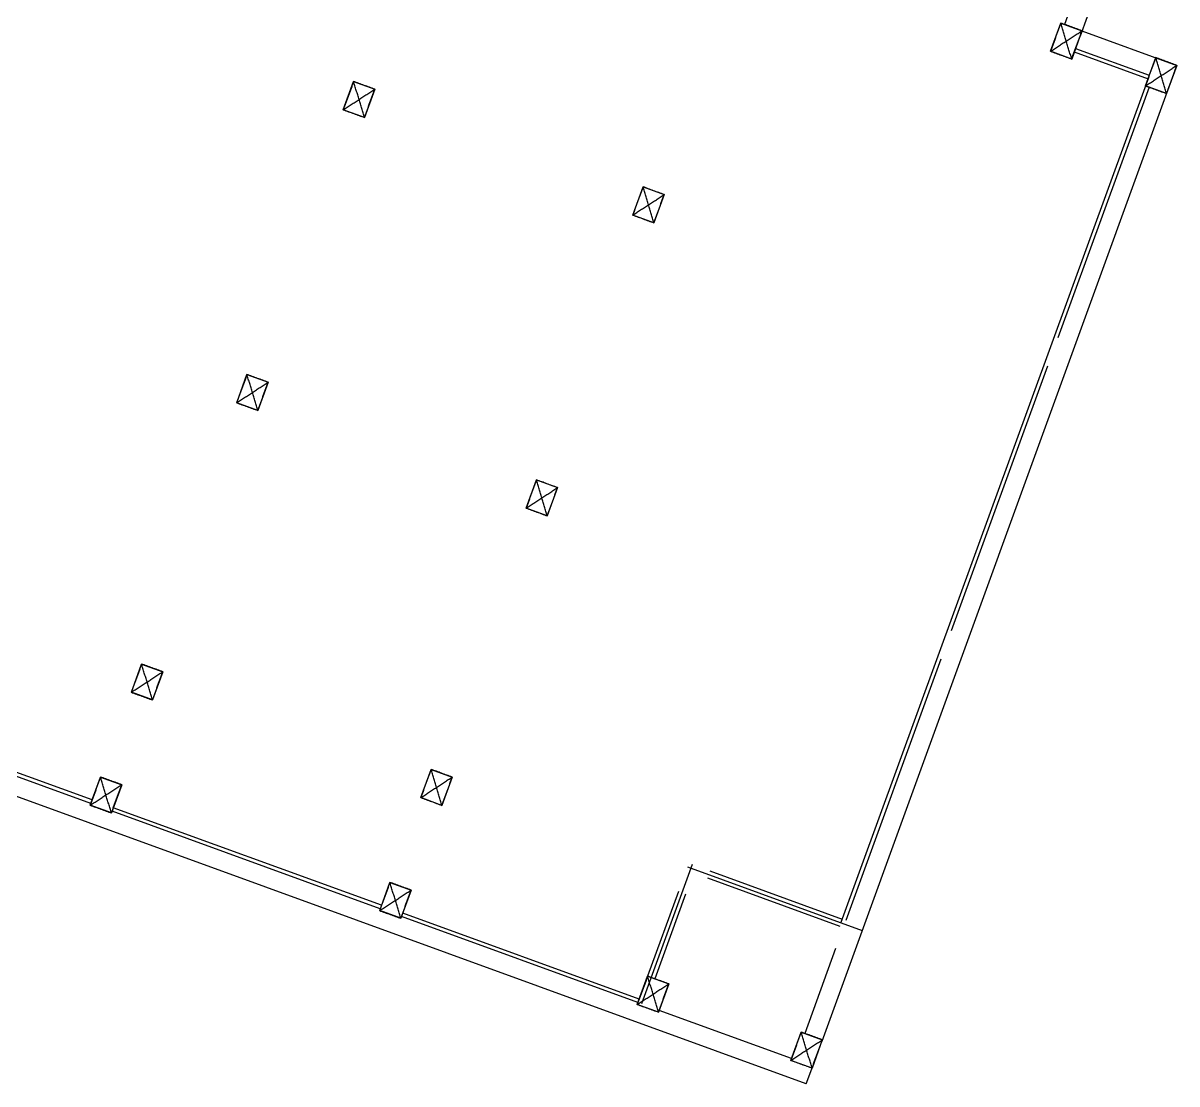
# Model space of a CAD drawing. Header units: millimetres. Extents: x -121354 to 132141, y -64344 to 350.
# Drawn here: x 97015 to 127732, y -64344 to -36108 of the extents above; entities that cross this region are included whole.
import ezdxf

# ---------------------------------------------------------------- set-up
doc = ezdxf.new("R2010")
doc.units = ezdxf.units.MM
for name, color, linetype in [('_wall_base013', 7, 'CONTINUOUS'), ('_wall_base014', 7, 'CONTINUOUS'), ('_wall_base016', 7, 'CONTINUOUS'), ('_wall_base017', 7, 'CONTINUOUS'), ('_wall_base018', 7, 'CONTINUOUS'), ('_wall_base019', 7, 'CONTINUOUS'), ('_wall_base020', 7, 'CONTINUOUS'), ('_wall_base021', 7, 'CONTINUOUS'), ('_wall_base022', 7, 'CONTINUOUS'), ('_wall_base023', 7, 'CONTINUOUS'), ('_wall_base026', 7, 'CONTINUOUS'), ('_wall_base067', 7, 'CONTINUOUS'), ('_wall_base085', 7, 'CONTINUOUS'), ('_wall_base086', 7, 'CONTINUOUS'), ('_wall_base088', 7, 'CONTINUOUS'), ('_wall_base089', 7, 'CONTINUOUS'), ('_wall_base090', 7, 'CONTINUOUS'), ('_wall_base091', 7, 'CONTINUOUS'), ('_wall_base092', 7, 'CONTINUOUS'), ('_wall_base093', 7, 'CONTINUOUS'), ('_wall_base094', 7, 'CONTINUOUS'), ('_wall_base095', 7, 'CONTINUOUS'), ('_wall_base098', 7, 'CONTINUOUS'), ('_wall_base139', 7, 'CONTINUOUS'), ('Block_C_600X813', 7, 'CONTINUOUS'), ('Block_C_600X814', 7, 'CONTINUOUS'), ('Block_C_600X816', 7, 'CONTINUOUS'), ('Block_C_600X817', 7, 'CONTINUOUS'), ('Block_C_600X818', 7, 'CONTINUOUS'), ('Block_C_600X819', 7, 'CONTINUOUS'), ('Block_C_600X820', 7, 'CONTINUOUS'), ('Block_C_600X821', 7, 'CONTINUOUS'), ('Block_C_600X822', 7, 'CONTINUOUS'), ('Block_C_600X823', 7, 'CONTINUOUS'), ('Block_C_600X826', 7, 'CONTINUOUS'), ('Block_C_600X867', 7, 'CONTINUOUS'), ('Line013', 7, 'CONTINUOUS'), ('Line027', 7, 'CONTINUOUS'), ('Line060', 7, 'CONTINUOUS'), ('Line061', 7, 'CONTINUOUS'), ('Line062', 7, 'CONTINUOUS'), ('Line065', 7, 'CONTINUOUS'), ('Line066', 7, 'CONTINUOUS'), ('Line067', 7, 'CONTINUOUS'), ('Line068', 7, 'CONTINUOUS'), ('Line1150', 7, 'CONTINUOUS'), ('Line1151', 7, 'CONTINUOUS'), ('Line1152', 7, 'CONTINUOUS'), ('Line1160', 7, 'CONTINUOUS'), ('Line1161', 7, 'CONTINUOUS'), ('Line1162', 7, 'CONTINUOUS'), ('Line145', 7, 'CONTINUOUS'), ('Line146', 7, 'CONTINUOUS'), ('Line815', 7, 'CONTINUOUS'), ('Line818', 7, 'CONTINUOUS'), ('Line819', 7, 'CONTINUOUS'), ('Line820', 7, 'CONTINUOUS'), ('Line821', 7, 'CONTINUOUS'), ('Line825', 7, 'CONTINUOUS'), ('Line847', 7, 'CONTINUOUS'), ('Line848', 7, 'CONTINUOUS'), ('Line849', 7, 'CONTINUOUS')]:
    doc.layers.add(name, color=color, linetype=linetype)

msp = doc.modelspace()

# ---------------------------------------------------------------- linework, layer by layer
at = {"layer": '_wall_base013'}
for p, q in [((117455, -63716), (117729, -62964)), ((117729, -62964), (118292, -63169)), ((118292, -63169), (118019, -63921)), ((118019, -63921), (117455, -63716))]:
    msp.add_line(p, q, dxfattribs=at)
at = {"layer": '_wall_base014'}
for p, q in [((126895, -37780), (127168, -37028)), ((127168, -37028), (127732, -37234)), ((127732, -37234), (127459, -37985)), ((127459, -37985), (126895, -37780))]:
    msp.add_line(p, q, dxfattribs=at)
at = {"layer": '_wall_base016'}
for p, q in [((99897, -53919), (100170, -53168)), ((100170, -53168), (100734, -53373)), ((100734, -53373), (100460, -54125)), ((100460, -54125), (99897, -53919))]:
    msp.add_line(p, q, dxfattribs=at)
at = {"layer": '_wall_base017'}
for p, q in [((98802, -56926), (99076, -56175)), ((99076, -56175), (99640, -56380)), ((99640, -56380), (99366, -57132)), ((99366, -57132), (98802, -56926))]:
    msp.add_line(p, q, dxfattribs=at)
at = {"layer": '_wall_base018'}
for p, q in [((107602, -56724), (107876, -55972)), ((107876, -55972), (108440, -56177)), ((108440, -56177), (108166, -56929)), ((108166, -56929), (107602, -56724))]:
    msp.add_line(p, q, dxfattribs=at)
at = {"layer": '_wall_base019'}
for p, q in [((106508, -59731), (106781, -58979)), ((106781, -58979), (107345, -59185)), ((107345, -59185), (107071, -59936)), ((107071, -59936), (106508, -59731))]:
    msp.add_line(p, q, dxfattribs=at)
at = {"layer": '_wall_base020'}
for p, q in [((113367, -62228), (113641, -61476)), ((113641, -61476), (114205, -61681)), ((114205, -61681), (113931, -62433)), ((113931, -62433), (113367, -62228))]:
    msp.add_line(p, q, dxfattribs=at)
at = {"layer": '_wall_base021'}
for p, q in [((110407, -49019), (110680, -48267)), ((110680, -48267), (111244, -48472)), ((111244, -48472), (110970, -49224)), ((110970, -49224), (110407, -49019))]:
    msp.add_line(p, q, dxfattribs=at)
at = {"layer": '_wall_base022'}
for p, q in [((113245, -41219), (113519, -40467)), ((113519, -40467), (114083, -40673)), ((114083, -40673), (113809, -41424)), ((113809, -41424), (113245, -41219))]:
    msp.add_line(p, q, dxfattribs=at)
at = {"layer": '_wall_base023'}
for p, q in [((105540, -38415), (105814, -37663)), ((105814, -37663), (106377, -37868)), ((106377, -37868), (106104, -38620)), ((106104, -38620), (105540, -38415))]:
    msp.add_line(p, q, dxfattribs=at)
at = {"layer": '_wall_base026'}
for p, q in [((124367, -36860), (124641, -36108)), ((124641, -36108), (125204, -36313)), ((125204, -36313), (124931, -37065)), ((124931, -37065), (124367, -36860))]:
    msp.add_line(p, q, dxfattribs=at)
at = {"layer": '_wall_base067'}
for p, q in [((102701, -46214), (102975, -45462)), ((102975, -45462), (103539, -45667)), ((103539, -45667), (103265, -46419)), ((103265, -46419), (102701, -46214))]:
    msp.add_line(p, q, dxfattribs=at)
at = {"layer": '_wall_base085'}
for p, q in [((117455, -63716), (117729, -62964)), ((117729, -62964), (118292, -63169)), ((118292, -63169), (118019, -63921)), ((118019, -63921), (117455, -63716))]:
    msp.add_line(p, q, dxfattribs=at)
at = {"layer": '_wall_base086'}
for p, q in [((126895, -37780), (127168, -37028)), ((127168, -37028), (127732, -37234)), ((127732, -37234), (127459, -37985)), ((127459, -37985), (126895, -37780))]:
    msp.add_line(p, q, dxfattribs=at)
at = {"layer": '_wall_base088'}
for p, q in [((99897, -53919), (100170, -53168)), ((100170, -53168), (100734, -53373)), ((100734, -53373), (100460, -54125)), ((100460, -54125), (99897, -53919))]:
    msp.add_line(p, q, dxfattribs=at)
at = {"layer": '_wall_base089'}
for p, q in [((98802, -56926), (99076, -56175)), ((99076, -56175), (99640, -56380)), ((99640, -56380), (99366, -57132)), ((99366, -57132), (98802, -56926))]:
    msp.add_line(p, q, dxfattribs=at)
at = {"layer": '_wall_base090'}
for p, q in [((107602, -56724), (107876, -55972)), ((107876, -55972), (108440, -56177)), ((108440, -56177), (108166, -56929)), ((108166, -56929), (107602, -56724))]:
    msp.add_line(p, q, dxfattribs=at)
at = {"layer": '_wall_base091'}
for p, q in [((106508, -59731), (106781, -58979)), ((106781, -58979), (107345, -59185)), ((107345, -59185), (107071, -59936)), ((107071, -59936), (106508, -59731))]:
    msp.add_line(p, q, dxfattribs=at)
at = {"layer": '_wall_base092'}
for p, q in [((113367, -62228), (113641, -61476)), ((113641, -61476), (114205, -61681)), ((114205, -61681), (113931, -62433)), ((113931, -62433), (113367, -62228))]:
    msp.add_line(p, q, dxfattribs=at)
at = {"layer": '_wall_base093'}
for p, q in [((110407, -49019), (110680, -48267)), ((110680, -48267), (111244, -48472)), ((111244, -48472), (110970, -49224)), ((110970, -49224), (110407, -49019))]:
    msp.add_line(p, q, dxfattribs=at)
at = {"layer": '_wall_base094'}
for p, q in [((113245, -41219), (113519, -40467)), ((113519, -40467), (114083, -40673)), ((114083, -40673), (113809, -41424)), ((113809, -41424), (113245, -41219))]:
    msp.add_line(p, q, dxfattribs=at)
at = {"layer": '_wall_base095'}
for p, q in [((105540, -38415), (105814, -37663)), ((105814, -37663), (106377, -37868)), ((106377, -37868), (106104, -38620)), ((106104, -38620), (105540, -38415))]:
    msp.add_line(p, q, dxfattribs=at)
at = {"layer": '_wall_base098'}
for p, q in [((124367, -36860), (124641, -36108)), ((124641, -36108), (125204, -36313)), ((125204, -36313), (124931, -37065)), ((124931, -37065), (124367, -36860))]:
    msp.add_line(p, q, dxfattribs=at)
at = {"layer": '_wall_base139'}
for p, q in [((102701, -46214), (102975, -45462)), ((102975, -45462), (103539, -45667)), ((103539, -45667), (103265, -46419)), ((103265, -46419), (102701, -46214))]:
    msp.add_line(p, q, dxfattribs=at)
at = {"layer": 'Block_C_600X813'}
for points in [[(117729, -62964), (117455, -63716)], [(118019, -63921), (117729, -62964)], [(118292, -63169), (117729, -62964)], [(117455, -63716), (118292, -63169)], [(118019, -63921), (118292, -63169)], [(117455, -63716), (118019, -63921)]]:
    msp.add_open_spline(points, degree=1, dxfattribs=at)
at = {"layer": 'Block_C_600X814'}
for points in [[(127168, -37028), (126895, -37780)], [(127459, -37985), (127168, -37028)], [(127732, -37234), (127168, -37028)], [(126895, -37780), (127732, -37234)], [(127459, -37985), (127732, -37234)], [(126895, -37780), (127459, -37985)]]:
    msp.add_open_spline(points, degree=1, dxfattribs=at)
at = {"layer": 'Block_C_600X816'}
for points in [[(100170, -53168), (99897, -53919)], [(99897, -53919), (100734, -53373)], [(100460, -54125), (100170, -53168)], [(100734, -53373), (100170, -53168)], [(100460, -54125), (100734, -53373)], [(99897, -53919), (100460, -54125)]]:
    msp.add_open_spline(points, degree=1, dxfattribs=at)
at = {"layer": 'Block_C_600X817'}
for points in [[(99076, -56175), (98802, -56926)], [(99366, -57132), (99076, -56175)], [(99640, -56380), (99076, -56175)], [(98802, -56926), (99640, -56380)], [(99366, -57132), (99640, -56380)], [(98802, -56926), (99366, -57132)]]:
    msp.add_open_spline(points, degree=1, dxfattribs=at)
at = {"layer": 'Block_C_600X818'}
for points in [[(107876, -55972), (107602, -56724)], [(107602, -56724), (108440, -56177)], [(108166, -56929), (107876, -55972)], [(108440, -56177), (107876, -55972)], [(108166, -56929), (108440, -56177)], [(107602, -56724), (108166, -56929)]]:
    msp.add_open_spline(points, degree=1, dxfattribs=at)
at = {"layer": 'Block_C_600X819'}
for points in [[(106781, -58979), (106508, -59731)], [(106508, -59731), (107345, -59185)], [(107071, -59936), (106781, -58979)], [(107345, -59185), (106781, -58979)], [(107071, -59936), (107345, -59185)], [(106508, -59731), (107071, -59936)]]:
    msp.add_open_spline(points, degree=1, dxfattribs=at)
at = {"layer": 'Block_C_600X820'}
for points in [[(113641, -61476), (113367, -62228)], [(113367, -62228), (114205, -61681)], [(113931, -62433), (113641, -61476)], [(114205, -61681), (113641, -61476)], [(113931, -62433), (114205, -61681)], [(113367, -62228), (113931, -62433)]]:
    msp.add_open_spline(points, degree=1, dxfattribs=at)
at = {"layer": 'Block_C_600X821'}
for points in [[(110680, -48267), (110407, -49019)], [(110407, -49019), (111244, -48472)], [(110970, -49224), (110680, -48267)], [(111244, -48472), (110680, -48267)], [(110970, -49224), (111244, -48472)], [(110407, -49019), (110970, -49224)]]:
    msp.add_open_spline(points, degree=1, dxfattribs=at)
at = {"layer": 'Block_C_600X822'}
for points in [[(113519, -40467), (113245, -41219)], [(113809, -41424), (113519, -40467)], [(114083, -40673), (113519, -40467)], [(113245, -41219), (114083, -40673)], [(113809, -41424), (114083, -40673)], [(113245, -41219), (113809, -41424)]]:
    msp.add_open_spline(points, degree=1, dxfattribs=at)
at = {"layer": 'Block_C_600X823'}
for points in [[(105814, -37663), (105540, -38415)], [(106104, -38620), (105814, -37663)], [(106377, -37868), (105814, -37663)], [(105540, -38415), (106377, -37868)], [(106104, -38620), (106377, -37868)], [(105540, -38415), (106104, -38620)]]:
    msp.add_open_spline(points, degree=1, dxfattribs=at)
at = {"layer": 'Block_C_600X826'}
for points in [[(124641, -36108), (124367, -36860)], [(124931, -37065), (124641, -36108)], [(125204, -36313), (124641, -36108)], [(124367, -36860), (125204, -36313)], [(124931, -37065), (125204, -36313)], [(124367, -36860), (124931, -37065)]]:
    msp.add_open_spline(points, degree=1, dxfattribs=at)
at = {"layer": 'Block_C_600X867'}
for points in [[(102975, -45462), (102701, -46214)], [(102701, -46214), (103539, -45667)], [(103265, -46419), (102975, -45462)], [(103539, -45667), (102975, -45462)], [(103265, -46419), (103539, -45667)], [(102701, -46214), (103265, -46419)]]:
    msp.add_open_spline(points, degree=1, dxfattribs=at)
at = {"layer": 'Line013'}
msp.add_line((126374, -33100), (125153, -36454), dxfattribs=at)
at = {"layer": 'Line027'}
msp.add_line((117865, -64344), (13980, -26533), dxfattribs=at)
at = {"layer": 'Line060'}
msp.add_line((125204, -36313), (127732, -37234), dxfattribs=at)
at = {"layer": 'Line061'}
msp.add_line((125033, -36783), (126997, -37498), dxfattribs=at)
at = {"layer": 'Line062'}
msp.add_line((117865, -64344), (118036, -63874), dxfattribs=at)
at = {"layer": 'Line065'}
msp.add_line((114462, -59221), (113641, -61476), dxfattribs=at)
at = {"layer": 'Line066'}
msp.add_line((114650, -59289), (113829, -61544), dxfattribs=at)
at = {"layer": 'Line067'}
msp.add_line((115299, -58674), (118823, -59957), dxfattribs=at)
at = {"layer": 'Line068'}
msp.add_line((115231, -58862), (118755, -60145), dxfattribs=at)
at = {"layer": 'Line1150'}
msp.add_line((121448, -53037), (118917, -59991), dxfattribs=at)
at = {"layer": 'Line1151'}
msp.add_line((124287, -45238), (121722, -52286), dxfattribs=at)
at = {"layer": 'Line1152'}
msp.add_line((118643, -60743), (117823, -62998), dxfattribs=at)
at = {"layer": 'Line1160'}
msp.add_line((98819, -56879), (91678, -54280), dxfattribs=at)
at = {"layer": 'Line1161'}
msp.add_line((106525, -59684), (99383, -57085), dxfattribs=at)
at = {"layer": 'Line1162'}
msp.add_line((113384, -62181), (107089, -59889), dxfattribs=at)
at = {"layer": 'Line145'}
msp.add_line((114829, -58503), (113478, -62215), dxfattribs=at)
at = {"layer": 'Line146'}
msp.add_line((114701, -58563), (119353, -60256), dxfattribs=at)
at = {"layer": 'Line815'}
msp.add_line((125904, -32929), (124735, -36142), dxfattribs=at)
at = {"layer": 'Line818'}
msp.add_line((127681, -37374), (118275, -63216), dxfattribs=at)
at = {"layer": 'Line819'}
msp.add_line((126989, -37814), (124560, -44486), dxfattribs=at)
at = {"layer": 'Line820'}
msp.add_line((124999, -36877), (126963, -37592), dxfattribs=at)
at = {"layer": 'Line821'}
msp.add_line((117472, -63669), (113948, -62386), dxfattribs=at)
at = {"layer": 'Line825'}
msp.add_line((126912, -37733), (118789, -60051), dxfattribs=at)
at = {"layer": 'Line847'}
msp.add_line((98853, -56786), (91712, -54186), dxfattribs=at)
at = {"layer": 'Line848'}
msp.add_line((106559, -59590), (99417, -56991), dxfattribs=at)
at = {"layer": 'Line849'}
msp.add_line((113419, -62087), (107123, -59795), dxfattribs=at)

doc.saveas('drawing.dxf')
